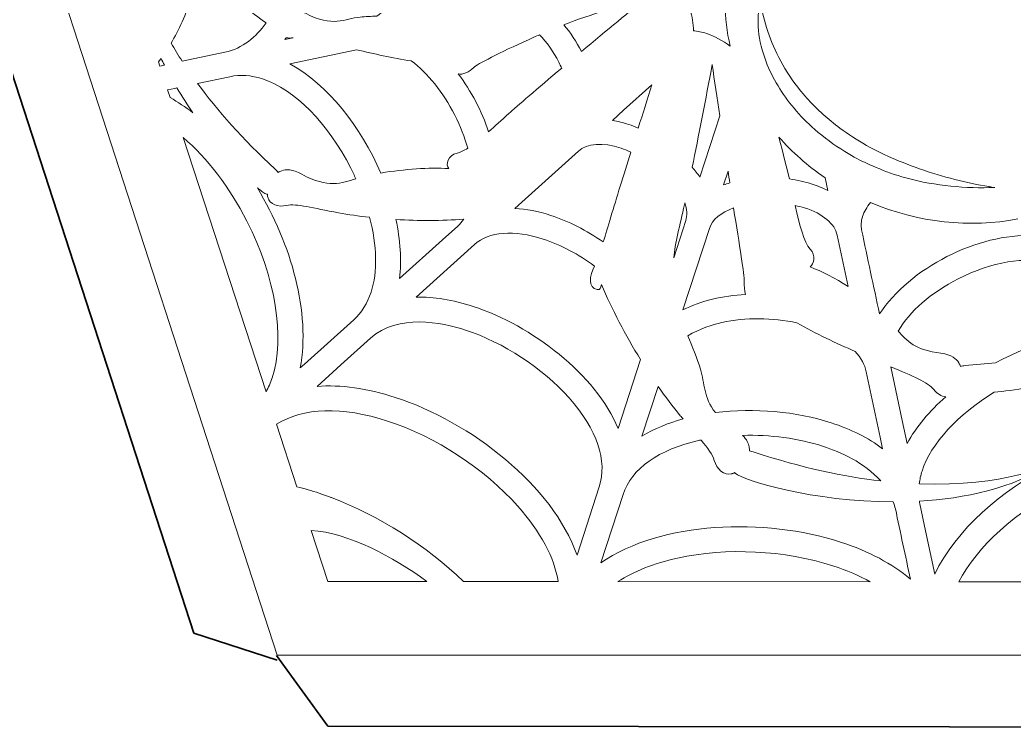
# Model space of a CAD drawing. Header units: millimetres. Extents: x -210 to 134, y -139 to 86.
# Drawn here: x -68.91 to -40.12, y -84.77 to -64.29 of the extents above; entities that cross this region are included whole.
import ezdxf

# ---------------------------------------------------------------- set-up
doc = ezdxf.new("R2010")
doc.units = ezdxf.units.MM
doc.header["$MEASUREMENT"] = 0
for name, color, linetype in [('Side 1 Detail', 7, 'Continuous'), ('Side 1 Outline', 7, 'Continuous'), ('Side 1 Scoring', 7, 'Continuous')]:
    doc.layers.add(name, color=color, linetype=linetype)

msp = doc.modelspace()

# ---------------------------------------------------------------- linework, layer by layer
at = {"layer": 'Side 1 Detail', "color": 250, "lineweight": 9}
for points, knots in [([(-60.8725, -57.8919), (-59.9878, -59.3464), (-59.933, -61.6639), (-60.4836, -63.3692), (-60.4836, -63.3692), (-60.5625, -63.6121), (-60.6545, -63.8367), (-60.7544, -64.0496), (-60.7544, -64.0496), (-60.7172, -64.0637), (-60.6803, -64.0772), (-60.6372, -64.0995), (-60.6372, -64.0995), (-59.839, -64.5254), (-59.5093, -64.2532), (-59.0573, -64.2105), (-59.0573, -64.2105), (-58.9002, -64.1964), (-58.7355, -64.1888), (-58.5702, -64.1853), (-58.5702, -64.1853), (-58.2119, -63.9335), (-57.9111, -63.4808), (-57.7137, -62.8724), (-57.7137, -62.8724), (-57.4454, -62.0463), (-57.3961, -61.0513), (-57.5818, -60.2087)], [0, 0, 0, 0, 0.125, 0.125, 0.125, 0.125, 0.25, 0.25, 0.25, 0.25, 0.375, 0.375, 0.375, 0.375, 0.5, 0.5, 0.5, 0.5, 0.625, 0.625, 0.625, 0.625, 0.75, 0.75, 0.75, 0.75, 1, 1, 1, 1]), ([(-61.7769, -64.3817), (-62.1638, -64.1175), (-62.8139, -63.5756), (-63.5353, -62.8162), (-63.5353, -62.8162), (-63.5842, -62.7649), (-63.6358, -62.7074), (-63.6855, -62.6537), (-63.6855, -62.6537), (-63.7533, -62.9954), (-63.8364, -63.3282), (-63.9387, -63.6438), (-63.9387, -63.6438), (-64.0996, -64.1388), (-64.3008, -64.5774), (-64.5298, -64.9674), (-64.5298, -64.9674), (-64.4306, -65.1372), (-64.3235, -65.3119), (-64.2067, -65.491)], [0, 0, 0, 0, 0.1666667, 0.1666667, 0.1666667, 0.1666667, 0.3333333, 0.3333333, 0.3333333, 0.3333333, 0.5, 0.5, 0.5, 0.5, 0.6666667, 0.6666667, 0.6666667, 0.6666667, 1, 1, 1, 1]), ([(-52.6477, -65.2096), (-51.9191, -64.5977), (-51.1939, -63.9962), (-50.7956, -63.6796), (-50.7956, -63.6796), (-51.4888, -63.8677), (-52.3559, -64.1275), (-53.1586, -64.4313), (-53.1586, -64.4313), (-52.9633, -64.6659), (-52.7893, -64.9285), (-52.6477, -65.2096)], [0, 0, 0, 0, 0.25, 0.25, 0.25, 0.25, 0.5, 0.5, 0.5, 0.5, 1, 1, 1, 1]), ([(-49.307, -64.0169), (-49.3731, -64.0148), (-49.4396, -64.0079), (-49.5065, -63.9976), (-49.5065, -63.9976), (-49.441, -64.2005), (-49.4031, -64.4079), (-49.4069, -64.606), (-49.4069, -64.606), (-49.2839, -64.616), (-49.1558, -64.6425), (-49.0255, -64.6849), (-49.0255, -64.6849), (-48.7923, -64.7627), (-48.5525, -64.8888), (-48.3396, -65.0494), (-48.3396, -65.0494), (-48.4375, -64.6404), (-48.4902, -64.227), (-48.4884, -63.816), (-48.4884, -63.816), (-48.7868, -63.9769), (-49.0869, -64.0251), (-49.307, -64.0169)], [0, 0, 0, 0, 0.1428571, 0.1428571, 0.1428571, 0.1428571, 0.2857143, 0.2857143, 0.2857143, 0.2857143, 0.4285714, 0.4285714, 0.4285714, 0.4285714, 0.5714286, 0.5714286, 0.5714286, 0.5714286, 0.7142857, 0.7142857, 0.7142857, 0.7142857, 1, 1, 1, 1]), ([(-43.7797, -68.233), (-43.9961, -68.1344), (-44.2052, -68.0325), (-44.3933, -67.9257), (-44.3933, -67.9257), (-44.6734, -67.7669), (-44.9276, -67.5994), (-45.1629, -67.4258), (-45.1629, -67.4258), (-45.5122, -67.1671), (-45.8137, -66.8935), (-46.0734, -66.61), (-46.0734, -66.61), (-46.154, -66.5221), (-46.2309, -66.4333), (-46.3036, -66.3437), (-46.3036, -66.3437), (-46.5306, -66.0633), (-46.7211, -65.7749), (-46.8786, -65.4828), (-46.8786, -65.4828), (-47.1845, -64.915), (-47.3709, -64.3325), (-47.4735, -63.7671), (-47.4735, -63.7671), (-47.5951, -64.2911), (-47.5338, -64.8944), (-47.3002, -65.5052), (-47.3002, -65.5052), (-47.2113, -65.7384), (-47.0946, -65.9723), (-46.955, -66.2038), (-46.955, -66.2038), (-46.6894, -66.6441), (-46.3353, -67.0737), (-45.8919, -67.4637), (-45.8919, -67.4637), (-45.6314, -67.6932), (-45.3389, -67.9078), (-45.0186, -68.1045), (-45.0186, -68.1045), (-44.9545, -68.1438), (-44.8921, -68.1841), (-44.8256, -68.222), (-44.8256, -68.222), (-44.6289, -68.3336), (-44.426, -68.4304), (-44.2207, -68.5207), (-44.2207, -68.5207), (-43.9444, -68.6423), (-43.6619, -68.747), (-43.3732, -68.8317), (-43.3732, -68.8317), (-42.552, -69.0725), (-41.6879, -69.168), (-40.8239, -69.149), (-40.8239, -69.149), (-40.7764, -69.1477), (-40.7288, -69.1494), (-40.6809, -69.1473), (-40.6809, -69.1473), (-40.7354, -69.1401), (-40.7943, -69.1284), (-40.8501, -69.1198), (-40.8501, -69.1198), (-41.4781, -69.0202), (-42.1861, -68.8372), (-42.8627, -68.6002), (-42.8627, -68.6002), (-43.1814, -68.4883), (-43.49, -68.3653), (-43.7797, -68.233)], [0, 0, 0, 0, 0.0526316, 0.0526316, 0.0526316, 0.0526316, 0.1052632, 0.1052632, 0.1052632, 0.1052632, 0.1578947, 0.1578947, 0.1578947, 0.1578947, 0.2105263, 0.2105263, 0.2105263, 0.2105263, 0.2631579, 0.2631579, 0.2631579, 0.2631579, 0.3157895, 0.3157895, 0.3157895, 0.3157895, 0.3684211, 0.3684211, 0.3684211, 0.3684211, 0.4210526, 0.4210526, 0.4210526, 0.4210526, 0.4736842, 0.4736842, 0.4736842, 0.4736842, 0.5263158, 0.5263158, 0.5263158, 0.5263158, 0.5789474, 0.5789474, 0.5789474, 0.5789474, 0.6315789, 0.6315789, 0.6315789, 0.6315789, 0.6842105, 0.6842105, 0.6842105, 0.6842105, 0.7368421, 0.7368421, 0.7368421, 0.7368421, 0.7894737, 0.7894737, 0.7894737, 0.7894737, 0.8421053, 0.8421053, 0.8421053, 0.8421053, 0.8947368, 0.8947368, 0.8947368, 0.8947368, 1, 1, 1, 1]), ([(-55.7666, -65.6709), (-55.8999, -65.7949), (-56.0839, -65.8928), (-56.2127, -65.8548), (-56.2127, -65.8548), (-55.8396, -66.3551), (-55.5364, -66.9363), (-55.3346, -67.5305), (-55.3346, -67.5305), (-55.153, -67.3693), (-54.9601, -67.1908), (-54.7537, -67.0055), (-54.7537, -67.0055), (-54.5208, -66.7967), (-53.909, -66.2734), (-53.2196, -65.6909), (-53.2196, -65.6909), (-53.2458, -65.633), (-53.2716, -65.5744), (-53.3009, -65.5169), (-53.3009, -65.5169), (-53.4566, -65.2106), (-53.6523, -64.9367), (-53.8614, -64.7221), (-53.8614, -64.7221), (-53.9696, -64.77), (-54.0798, -64.8175), (-54.1804, -64.8664), (-54.1804, -64.8664), (-55.0114, -65.2337), (-55.6722, -65.5816), (-55.7666, -65.6709)], [0, 0, 0, 0, 0.1111111, 0.1111111, 0.1111111, 0.1111111, 0.2222222, 0.2222222, 0.2222222, 0.2222222, 0.3333333, 0.3333333, 0.3333333, 0.3333333, 0.4444444, 0.4444444, 0.4444444, 0.4444444, 0.5555556, 0.5555556, 0.5555556, 0.5555556, 0.6666667, 0.6666667, 0.6666667, 0.6666667, 0.7777778, 0.7777778, 0.7777778, 0.7777778, 1, 1, 1, 1]), ([(-60.9917, -64.8075), (-61.061, -64.823), (-61.1323, -64.8206), (-61.1991, -64.8079), (-61.1991, -64.8079), (-61.2108, -64.8241), (-61.2219, -64.8427), (-61.2343, -64.8592)], [0, 0, 0, 0, 0.3333333, 0.3333333, 0.3333333, 0.3333333, 1, 1, 1, 1]), ([(-58.4555, -68.7253), (-57.7554, -68.6109), (-57.0712, -68.5634), (-56.4914, -68.5985), (-56.4914, -68.5985), (-56.591, -68.4735), (-56.5207, -68.2154), (-56.2472, -68.1503), (-56.2472, -68.1503), (-56.1524, -68.1279), (-56.0487, -68.0783), (-55.9374, -68.008), (-55.9374, -68.008), (-56.0263, -67.6921), (-56.1496, -67.3686), (-56.3123, -67.0506), (-56.3123, -67.0506), (-56.6513, -66.3833), (-57.1033, -65.831), (-57.5742, -65.4804), (-57.5742, -65.4804), (-58.1289, -65.3966), (-58.6573, -65.2754), (-59.1565, -65.1558)], [0, 0, 0, 0, 0.1428571, 0.1428571, 0.1428571, 0.1428571, 0.2857143, 0.2857143, 0.2857143, 0.2857143, 0.4285714, 0.4285714, 0.4285714, 0.4285714, 0.5714286, 0.5714286, 0.5714286, 0.5714286, 0.7142857, 0.7142857, 0.7142857, 0.7142857, 1, 1, 1, 1]), ([(-64.8933, -65.5052), (-64.8933, -65.5052), (-64.853, -65.6285), (-64.853, -65.6285), (-64.853, -65.6285), (-64.853, -65.6285), (-64.7231, -65.6006), (-64.7231, -65.6006)], [0, 0, 0, 0, 0.3333333, 0.3333333, 0.3333333, 0.3333333, 1, 1, 1, 1]), ([(-48.8615, -65.5878), (-49.0407, -66.5459), (-49.2653, -67.7), (-49.4376, -68.5558), (-49.4376, -68.5558), (-49.3583, -68.6499), (-49.2839, -68.7467), (-49.2191, -68.8469)], [0, 0, 0, 0, 0.3333333, 0.3333333, 0.3333333, 0.3333333, 1, 1, 1, 1]), ([(-60.7416, -68.7618), (-59.9872, -69.1738), (-59.5772, -69.024), (-59.1817, -68.8893), (-59.1817, -68.8893), (-59.2275, -68.7873), (-59.2719, -68.6853), (-59.3233, -68.5844), (-59.3233, -68.5844), (-59.9837, -67.2873), (-60.9648, -66.2969), (-61.8833, -65.9995), (-61.8833, -65.9995), (-62.2099, -65.8934), (-62.5272, -65.8724), (-62.8273, -65.9361)], [0, 0, 0, 0, 0.2, 0.2, 0.2, 0.2, 0.4, 0.4, 0.4, 0.4, 0.6, 0.6, 0.6, 0.6, 1, 1, 1, 1]), ([(-63.7609, -66.1342), (-63.1942, -66.9066), (-62.4635, -67.7428), (-61.5171, -68.6106), (-61.5171, -68.6106), (-61.4823, -68.6419), (-61.4534, -68.6747), (-61.4272, -68.707), (-61.4272, -68.707), (-61.3962, -68.6898), (-61.3635, -68.6739), (-61.3263, -68.6616), (-61.3263, -68.6616), (-61.2022, -68.6188), (-61.0251, -68.6071), (-60.7416, -68.7618)], [0, 0, 0, 0, 0.2, 0.2, 0.2, 0.2, 0.4, 0.4, 0.4, 0.4, 0.6, 0.6, 0.6, 0.6, 1, 1, 1, 1]), ([(-50.6113, -66.1759), (-50.6113, -66.1759), (-51.4257, -66.9097), (-51.4257, -66.9097), (-51.4257, -66.9097), (-51.4257, -66.9097), (-51.7527, -67.2039), (-51.7527, -67.2039)], [0, 0, 0, 0, 0.3333333, 0.3333333, 0.3333333, 0.3333333, 1, 1, 1, 1]), ([(-51.7527, -67.2039), (-51.5994, -67.228), (-51.4398, -67.2666), (-51.2786, -67.319), (-51.2786, -67.319), (-51.1873, -67.349), (-51.0947, -67.3845), (-51.002, -67.4234), (-51.002, -67.4234), (-50.8707, -67.0034), (-50.7391, -66.5831), (-50.6113, -66.1759)], [0, 0, 0, 0, 0.25, 0.25, 0.25, 0.25, 0.5, 0.5, 0.5, 0.5, 1, 1, 1, 1]), ([(-64.3583, -66.2607), (-64.3583, -66.2607), (-64.422, -66.2745), (-64.422, -66.2745), (-64.422, -66.2745), (-64.422, -66.2745), (-64.6284, -66.3182), (-64.6284, -66.3182), (-64.6284, -66.3182), (-64.6284, -66.3182), (-64.5554, -66.5411), (-64.5554, -66.5411)], [0, 0, 0, 0, 0.25, 0.25, 0.25, 0.25, 0.5, 0.5, 0.5, 0.5, 1, 1, 1, 1]), ([(-64.5554, -66.5411), (-64.3321, -66.6706), (-64.1116, -66.8133), (-63.8987, -66.981), (-63.8987, -66.981), (-64.0551, -66.7523), (-64.2091, -66.5122), (-64.3583, -66.2607)], [0, 0, 0, 0, 0.3333333, 0.3333333, 0.3333333, 0.3333333, 1, 1, 1, 1]), ([(-45.5939, -68.8665), (-46.1048, -68.5176), (-46.5471, -68.1166), (-46.9299, -67.6845), (-46.9299, -67.6845), (-46.8035, -68.183), (-46.6953, -68.6168), (-46.6277, -68.8979)], [0, 0, 0, 0, 0.3333333, 0.3333333, 0.3333333, 0.3333333, 1, 1, 1, 1]), ([(-54.5801, -69.7492), (-54.25, -69.7657), (-53.8983, -69.8336), (-53.5324, -69.9524), (-53.5324, -69.9524), (-53.0198, -70.1205), (-52.4965, -70.3886), (-52.0155, -70.7207), (-52.0155, -70.7207), (-51.8874, -70.3062), (-51.7186, -69.7361), (-51.5246, -69.106), (-51.5246, -69.106), (-51.4278, -68.7925), (-51.3248, -68.46), (-51.2187, -68.1197), (-51.2187, -68.1197), (-51.3127, -68.0786), (-51.4068, -68.0359), (-51.5015, -68.0049)], [0, 0, 0, 0, 0.1666667, 0.1666667, 0.1666667, 0.1666667, 0.3333333, 0.3333333, 0.3333333, 0.3333333, 0.5, 0.5, 0.5, 0.5, 0.6666667, 0.6666667, 0.6666667, 0.6666667, 1, 1, 1, 1]), ([(-52.7366, -68.0903), (-52.7366, -68.0903), (-54.3785, -69.5676), (-54.3785, -69.5676), (-54.3785, -69.5676), (-54.3785, -69.5676), (-54.5801, -69.7492), (-54.5801, -69.7492)], [0, 0, 0, 0, 0.3333333, 0.3333333, 0.3333333, 0.3333333, 1, 1, 1, 1]), ([(-48.5332, -69.0708), (-48.475, -69.0485), (-48.413, -69.0316), (-48.3524, -69.0126), (-48.3524, -69.0126), (-48.3696, -68.9003), (-48.3865, -68.7873), (-48.4037, -68.6723)], [0, 0, 0, 0, 0.3333333, 0.3333333, 0.3333333, 0.3333333, 1, 1, 1, 1]), ([(-46.6277, -68.8979), (-46.3963, -68.9303), (-46.173, -68.9789), (-45.969, -69.0443), (-45.969, -69.0443), (-45.8068, -69.097), (-45.6562, -69.1594), (-45.5164, -69.2307)], [0, 0, 0, 0, 0.3333333, 0.3333333, 0.3333333, 0.3333333, 1, 1, 1, 1]), ([(-59.2413, -72.9745), (-59.2409, -72.9741), (-59.2413, -72.9741), (-59.2413, -72.9741), (-59.2413, -72.9741), (-59.0136, -72.7691), (-58.8437, -72.5004), (-58.7376, -72.1742), (-58.7376, -72.1742), (-58.5474, -71.5888), (-58.5705, -70.8213), (-58.7803, -70.0076), (-58.7803, -70.0076), (-59.0932, -69.9734), (-59.398, -69.9311), (-59.6857, -69.8787), (-59.6857, -69.8787), (-60.4267, -69.7447), (-60.8908, -69.6), (-61.1864, -69.6655), (-61.1864, -69.6655), (-61.4162, -69.7171), (-61.6801, -69.6462), (-61.7318, -69.4274), (-61.7318, -69.4274), (-61.7345, -69.4143), (-61.7386, -69.3847), (-61.7393, -69.344), (-61.7393, -69.344), (-61.7479, -69.3416), (-61.7555, -69.3402), (-61.7645, -69.3375), (-61.7645, -69.3375), (-61.8172, -69.3203), (-61.9099, -69.2572), (-62.0297, -69.1576), (-62.0297, -69.1576), (-61.0382, -70.7958), (-60.496, -72.7795), (-60.7871, -74.3666)], [0, 0, 0, 0, 0.0909091, 0.0909091, 0.0909091, 0.0909091, 0.1818182, 0.1818182, 0.1818182, 0.1818182, 0.2727273, 0.2727273, 0.2727273, 0.2727273, 0.3636364, 0.3636364, 0.3636364, 0.3636364, 0.4545455, 0.4545455, 0.4545455, 0.4545455, 0.5454545, 0.5454545, 0.5454545, 0.5454545, 0.6363636, 0.6363636, 0.6363636, 0.6363636, 0.7272727, 0.7272727, 0.7272727, 0.7272727, 0.8181818, 0.8181818, 0.8181818, 0.8181818, 1, 1, 1, 1]), ([(-49.6277, -70.1044), (-49.5788, -69.9528), (-49.5891, -69.7774), (-49.6522, -69.5904), (-49.6522, -69.5904), (-49.6556, -69.6069), (-49.6601, -69.6269), (-49.6632, -69.6413), (-49.6632, -69.6413), (-49.7983, -70.236), (-49.9378, -70.7706), (-49.976, -71.1765)], [0, 0, 0, 0, 0.25, 0.25, 0.25, 0.25, 0.5, 0.5, 0.5, 0.5, 1, 1, 1, 1]), ([(-44.2827, -69.5783), (-44.385, -69.7127), (-44.4639, -69.8487), (-44.507, -69.9817), (-44.507, -69.9817), (-44.5521, -70.1219), (-44.5617, -70.2494), (-44.5356, -70.3745), (-44.5356, -70.3745), (-44.363, -71.1872), (-44.1907, -71.9974), (-44.0188, -72.8053), (-44.0188, -72.8053), (-43.1576, -71.4831), (-41.1488, -70.4589), (-39.5709, -70.5395)], [0, 0, 0, 0, 0.2, 0.2, 0.2, 0.2, 0.4, 0.4, 0.4, 0.4, 0.6, 0.6, 0.6, 0.6, 1, 1, 1, 1]), ([(-47.9324, -71.8603), (-47.9217, -71.6943), (-48.0754, -70.8113), (-48.2425, -69.7354), (-48.2425, -69.7354), (-48.6097, -69.8698), (-48.8591, -70.0775), (-48.9408, -70.3283)], [0, 0, 0, 0, 0.3333333, 0.3333333, 0.3333333, 0.3333333, 1, 1, 1, 1]), ([(-45.2418, -70.5257), (-45.3114, -70.1936), (-45.6573, -69.9042), (-46.1906, -69.7316), (-46.1906, -69.7316), (-46.2743, -69.7047), (-46.3659, -69.6868), (-46.4552, -69.6665), (-46.4552, -69.6665), (-46.3267, -70.2446), (-46.2085, -70.7197), (-46.0225, -70.9301)], [0, 0, 0, 0, 0.25, 0.25, 0.25, 0.25, 0.5, 0.5, 0.5, 0.5, 1, 1, 1, 1]), ([(-61.7782, -75.0636), (-61.71, -74.9344), (-61.648, -74.7987), (-61.6001, -74.6508), (-61.6001, -74.6508), (-61.2208, -73.484), (-61.5023, -71.7484), (-62.3347, -70.1178)], [0, 0, 0, 0, 0.3333333, 0.3333333, 0.3333333, 0.3333333, 1, 1, 1, 1]), ([(-56.2306, -70.2639), (-56.1652, -70.2056), (-56.1087, -70.1371), (-56.057, -70.0634), (-56.057, -70.0634), (-56.6891, -70.1095), (-57.362, -70.1095), (-58.02, -70.0706), (-58.02, -70.0706), (-57.8915, -70.6625), (-57.8501, -71.2468), (-57.918, -71.7832)], [0, 0, 0, 0, 0.25, 0.25, 0.25, 0.25, 0.5, 0.5, 0.5, 0.5, 1, 1, 1, 1]), ([(-50.9348, -74.1275), (-51.3751, -73.4175), (-51.7716, -72.6658), (-52.0655, -71.954), (-52.0655, -71.954), (-52.0907, -72.0467), (-52.1065, -72.1135), (-52.1881, -72.0994), (-52.1881, -72.0994), (-52.4658, -72.0519), (-52.4169, -71.7029), (-52.2687, -71.4194), (-52.2687, -71.4194), (-52.7239, -71.08), (-53.2413, -70.8054), (-53.7553, -70.6384), (-53.7553, -70.6384), (-54.6018, -70.3631), (-55.327, -70.422), (-55.7455, -70.7985)], [0, 0, 0, 0, 0.1666667, 0.1666667, 0.1666667, 0.1666667, 0.3333333, 0.3333333, 0.3333333, 0.3333333, 0.5, 0.5, 0.5, 0.5, 0.6666667, 0.6666667, 0.6666667, 0.6666667, 1, 1, 1, 1]), ([(-46.0225, -70.9301), (-45.8605, -71.1121), (-45.9122, -71.3525), (-46.0297, -71.4438), (-46.0297, -71.4438), (-45.6872, -71.5713), (-45.3042, -71.769), (-44.9252, -72.0122)], [0, 0, 0, 0, 0.3333333, 0.3333333, 0.3333333, 0.3333333, 1, 1, 1, 1]), ([(-39.0897, -71.3487), (-39.7631, -71.1283), (-40.7774, -71.2964), (-41.7365, -71.7866), (-41.7365, -71.7866), (-42.5233, -72.1859), (-43.1518, -72.7419), (-43.4744, -73.3004), (-43.4744, -73.3004), (-43.245, -73.587), (-42.9581, -73.8588), (-42.2412, -73.9408), (-42.2412, -73.9408), (-41.9225, -73.9808), (-41.7909, -74.1055), (-41.721, -74.2209), (-41.721, -74.2209), (-41.7, -74.2557), (-41.6848, -74.2908), (-41.6717, -74.326), (-41.6717, -74.326), (-41.6304, -74.315), (-41.5877, -74.3057), (-41.5412, -74.3008), (-41.5412, -74.3008), (-41.237, -74.2736), (-40.9455, -74.2461), (-40.6592, -74.2182), (-40.6592, -74.2182), (-39.4786, -73.5898), (-38.1343, -73.2483), (-37.0029, -73.391)], [0, 0, 0, 0, 0.1111111, 0.1111111, 0.1111111, 0.1111111, 0.2222222, 0.2222222, 0.2222222, 0.2222222, 0.3333333, 0.3333333, 0.3333333, 0.3333333, 0.4444444, 0.4444444, 0.4444444, 0.4444444, 0.5555556, 0.5555556, 0.5555556, 0.5555556, 0.6666667, 0.6666667, 0.6666667, 0.6666667, 0.7777778, 0.7777778, 0.7777778, 0.7777778, 1, 1, 1, 1]), ([(-49.7087, -72.6899), (-49.1861, -72.4212), (-48.5518, -72.2793), (-47.8983, -72.2393), (-47.8983, -72.2393), (-47.929, -72.1277), (-47.94, -71.9909), (-47.9324, -71.8603)], [0, 0, 0, 0, 0.3333333, 0.3333333, 0.3333333, 0.3333333, 1, 1, 1, 1]), ([(-57.4336, -72.3178), (-56.9269, -72.3065), (-56.3715, -72.3964), (-55.7859, -72.5866), (-55.7859, -72.5866), (-54.0823, -73.1447), (-52.2391, -74.552), (-51.5825, -76.1216)], [0, 0, 0, 0, 0.3333333, 0.3333333, 0.3333333, 0.3333333, 1, 1, 1, 1]), ([(-52.132, -77.8121), (-51.8877, -77.06), (-52.1974, -76.146), (-53.0053, -75.2362), (-53.0053, -75.2362), (-53.7774, -74.3666), (-54.9001, -73.6321), (-56.0087, -73.2725), (-56.0087, -73.2725), (-56.6909, -73.0506), (-57.9545, -72.7871), (-58.7566, -73.5084)], [0, 0, 0, 0, 0.25, 0.25, 0.25, 0.25, 0.5, 0.5, 0.5, 0.5, 1, 1, 1, 1]), ([(-60.7871, -74.3666), (-60.7871, -74.3666), (-60.6655, -74.2564), (-60.6655, -74.2564), (-60.6655, -74.2564), (-60.6655, -74.2564), (-59.2413, -72.9745), (-59.2413, -72.9745)], [0, 0, 0, 0, 0.3333333, 0.3333333, 0.3333333, 0.3333333, 1, 1, 1, 1]), ([(-46.4069, -73.0592), (-47.1173, -72.9104), (-47.8976, -72.9039), (-48.5797, -73.0547), (-48.5797, -73.0547), (-48.8523, -73.1144), (-49.2336, -73.2315), (-49.5643, -73.4389), (-49.5643, -73.4389), (-49.4338, -73.7496), (-49.3101, -74.0714), (-49.2026, -74.4059), (-49.2026, -74.4059), (-49.0738, -74.8059), (-49.1196, -75.2224), (-48.7692, -75.6617), (-48.7692, -75.6617), (-47.6413, -75.5197), (-46.4238, -75.6313), (-45.4182, -75.9555), (-45.4182, -75.9555), (-44.8318, -76.1467), (-44.3299, -76.4006), (-43.9268, -76.7072)], [0, 0, 0, 0, 0.1428571, 0.1428571, 0.1428571, 0.1428571, 0.2857143, 0.2857143, 0.2857143, 0.2857143, 0.4285714, 0.4285714, 0.4285714, 0.4285714, 0.5714286, 0.5714286, 0.5714286, 0.5714286, 0.7142857, 0.7142857, 0.7142857, 0.7142857, 1, 1, 1, 1]), ([(-44.3995, -74.4859), (-44.4446, -74.2743), (-44.5548, -74.0745), (-44.7206, -73.8922), (-44.7206, -73.8922), (-45.2711, -73.6528), (-45.843, -73.3855), (-46.4069, -73.0592)], [0, 0, 0, 0, 0.3333333, 0.3333333, 0.3333333, 0.3333333, 1, 1, 1, 1]), ([(-58.7566, -73.5084), (-58.7566, -73.5084), (-59.6099, -74.2774), (-59.6099, -74.2774), (-59.6099, -74.2774), (-59.6099, -74.2774), (-60.3041, -74.902), (-60.3041, -74.902)], [0, 0, 0, 0, 0.3333333, 0.3333333, 0.3333333, 0.3333333, 1, 1, 1, 1]), ([(-35.8168, -74.7087), (-36.0218, -74.4838), (-36.2895, -74.3156), (-36.6119, -74.2109), (-36.6119, -74.2109), (-36.6543, -74.1971), (-36.7025, -74.1899), (-36.747, -74.1782), (-36.747, -74.1782), (-37.365, -74.3725), (-37.9745, -74.5447), (-38.5215, -74.6801), (-38.5215, -74.6801), (-39.377, -74.892), (-40.1266, -75.0153), (-40.6978, -75.0743), (-40.6978, -75.0743), (-41.7461, -75.714), (-42.5268, -76.556), (-42.7859, -77.3535), (-42.7859, -77.3535), (-42.8265, -77.4793), (-42.851, -77.6023), (-42.8672, -77.7239), (-42.8672, -77.7239), (-40.3788, -77.8128), (-39.0683, -77.1637), (-39.0683, -77.1637), (-39.0683, -77.1637), (-40.1931, -77.8541), (-41.545, -78.15), (-42.861, -78.2258), (-42.861, -78.2258), (-42.8569, -78.2506), (-42.8555, -78.2761), (-42.8507, -78.3006)], [0, 0, 0, 0, 0.1, 0.1, 0.1, 0.1, 0.2, 0.2, 0.2, 0.2, 0.3, 0.3, 0.3, 0.3, 0.4, 0.4, 0.4, 0.4, 0.5, 0.5, 0.5, 0.5, 0.6, 0.6, 0.6, 0.6, 0.7, 0.7, 0.7, 0.7, 0.8, 0.8, 0.8, 0.8, 1, 1, 1, 1]), ([(-43.9268, -76.7072), (-43.9268, -76.7072), (-43.9974, -76.3758), (-43.9974, -76.3758), (-43.9974, -76.3758), (-43.9974, -76.3758), (-44.3995, -74.4859), (-44.3995, -74.4859)], [0, 0, 0, 0, 0.3333333, 0.3333333, 0.3333333, 0.3333333, 1, 1, 1, 1]), ([(-43.2209, -76.5584), (-42.9543, -76.0737), (-42.5661, -75.6148), (-42.1, -75.2041), (-42.1, -75.2041), (-42.2261, -75.1969), (-42.3535, -75.1135), (-42.4438, -74.9967), (-42.4438, -74.9967), (-42.6243, -74.7649), (-43.0508, -74.6085), (-43.6932, -74.3339)], [0, 0, 0, 0, 0.25, 0.25, 0.25, 0.25, 0.5, 0.5, 0.5, 0.5, 1, 1, 1, 1]), ([(-43.6929, -74.3377), (-43.6929, -74.3377), (-43.3639, -75.8877), (-43.3639, -75.8877), (-43.3639, -75.8877), (-43.3639, -75.8877), (-43.2209, -76.5584), (-43.2209, -76.5584)], [0, 0, 0, 0, 0.3333333, 0.3333333, 0.3333333, 0.3333333, 1, 1, 1, 1]), ([(-42.4183, -80.3363), (-41.1977, -77.788), (-37.1986, -75.7502), (-34.4191, -76.2611), (-34.4191, -76.2611), (-34.8777, -75.7515), (-35.339, -75.2396), (-35.8027, -74.7246)], [0, 0, 0, 0, 0.3333333, 0.3333333, 0.3333333, 0.3333333, 1, 1, 1, 1]), ([(-60.3041, -74.902), (-59.6213, -74.8483), (-58.8561, -74.9554), (-58.0396, -75.2203), (-58.0396, -75.2203), (-55.8365, -75.9404), (-53.4845, -77.7728), (-52.7748, -79.7903)], [0, 0, 0, 0, 0.3333333, 0.3333333, 0.3333333, 0.3333333, 1, 1, 1, 1]), ([(-49.707, -75.8456), (-49.7328, -75.8146), (-49.7576, -75.7857), (-49.7845, -75.7529), (-49.7845, -75.7529), (-50.0002, -75.4898), (-50.2162, -75.2034), (-50.427, -74.902)], [0, 0, 0, 0, 0.3333333, 0.3333333, 0.3333333, 0.3333333, 1, 1, 1, 1]), ([(-54.4874, -78.3743), (-55.4572, -77.2819), (-56.869, -76.3593), (-58.2629, -75.9066), (-58.2629, -75.9066), (-59.5806, -75.478), (-60.7027, -75.5146), (-61.4733, -75.9996)], [0, 0, 0, 0, 0.3333333, 0.3333333, 0.3333333, 0.3333333, 1, 1, 1, 1]), ([(-43.5565, -78.4504), (-43.572, -78.3781), (-43.6012, -78.314), (-43.6254, -78.2469), (-43.6254, -78.2469), (-45.9329, -78.2396), (-47.9593, -77.6353), (-48.1949, -77.4166), (-48.1949, -77.4166), (-48.2018, -77.4104), (-48.2073, -77.4035), (-48.2135, -77.3969), (-48.2135, -77.3969), (-48.2514, -77.4173), (-48.281, -77.429), (-48.2945, -77.4324), (-48.2945, -77.4324), (-48.5267, -77.4982), (-48.732, -77.2894), (-48.803, -77.0473), (-48.803, -77.0473), (-48.8533, -76.8771), (-48.9901, -76.691), (-49.1854, -76.4578), (-49.1854, -76.4578), (-49.1985, -76.4602), (-49.2119, -76.4619), (-49.225, -76.4647), (-49.225, -76.4647), (-50.4125, -76.7259), (-51.2008, -77.2826), (-51.4443, -78.0329)], [0, 0, 0, 0, 0.1111111, 0.1111111, 0.1111111, 0.1111111, 0.2222222, 0.2222222, 0.2222222, 0.2222222, 0.3333333, 0.3333333, 0.3333333, 0.3333333, 0.4444444, 0.4444444, 0.4444444, 0.4444444, 0.5555556, 0.5555556, 0.5555556, 0.5555556, 0.6666667, 0.6666667, 0.6666667, 0.6666667, 0.7777778, 0.7777778, 0.7777778, 0.7777778, 1, 1, 1, 1]), ([(-43.9829, -77.6395), (-44.4487, -77.1082), (-45.1626, -76.7968), (-45.6404, -76.6418), (-45.6404, -76.6418), (-46.3642, -76.4065), (-47.1852, -76.299), (-47.9838, -76.3203), (-47.9838, -76.3203), (-47.857, -76.4433), (-47.8074, -76.5577), (-47.7915, -76.6549), (-47.7915, -76.6549), (-47.7839, -76.6962), (-47.7819, -76.7348), (-47.7819, -76.7723), (-47.7819, -76.7723), (-47.7371, -76.7806), (-47.6913, -76.7906), (-47.643, -76.8068), (-47.643, -76.8068), (-46.2636, -77.2654), (-45.0416, -77.5179), (-43.9829, -77.6395)], [0, 0, 0, 0, 0.1428571, 0.1428571, 0.1428571, 0.1428571, 0.2857143, 0.2857143, 0.2857143, 0.2857143, 0.4285714, 0.4285714, 0.4285714, 0.4285714, 0.5714286, 0.5714286, 0.5714286, 0.5714286, 0.7142857, 0.7142857, 0.7142857, 0.7142857, 1, 1, 1, 1]), ([(-34.1352, -77.0734), (-35.2997, -76.6935), (-37.0371, -76.9746), (-38.6687, -77.8073), (-38.6687, -77.8073), (-40.0784, -78.5242), (-41.1984, -79.5467), (-41.7217, -80.5626)], [0, 0, 0, 0, 0.3333333, 0.3333333, 0.3333333, 0.3333333, 1, 1, 1, 1]), ([(-60.8836, -77.8097), (-60.6731, -77.8627), (-60.4584, -77.9234), (-60.239, -77.9971), (-60.239, -77.9971), (-60.2045, -78.0081), (-59.9134, -78.1121), (-59.881, -78.1245), (-59.881, -78.1245), (-58.492, -78.6503), (-57.1381, -79.5174), (-56.0611, -80.552)], [0, 0, 0, 0, 0.25, 0.25, 0.25, 0.25, 0.5, 0.5, 0.5, 0.5, 1, 1, 1, 1]), ([(-42.8507, -78.3006), (-42.8507, -78.3006), (-42.6843, -79.084), (-42.6843, -79.084), (-42.6843, -79.084), (-42.6843, -79.084), (-42.4183, -80.3363), (-42.4183, -80.3363)], [0, 0, 0, 0, 0.3333333, 0.3333333, 0.3333333, 0.3333333, 1, 1, 1, 1]), ([(-52.0882, -80.0135), (-50.3281, -78.7984), (-47.3485, -78.6988), (-45.1422, -79.4113), (-45.1422, -79.4113), (-44.3261, -79.6769), (-43.645, -80.0397), (-43.1235, -80.4841), (-43.1235, -80.4841), (-43.2667, -79.8102), (-43.4114, -79.1315), (-43.5565, -78.4504)], [0, 0, 0, 0, 0.25, 0.25, 0.25, 0.25, 0.5, 0.5, 0.5, 0.5, 1, 1, 1, 1]), ([(-60.4725, -79.0709), (-60.4725, -79.0709), (-59.9909, -80.5489), (-59.9909, -80.5489), (-59.9909, -80.5489), (-59.9909, -80.5489), (-57.1222, -80.5509), (-57.1222, -80.5509)], [0, 0, 0, 0, 0.3333333, 0.3333333, 0.3333333, 0.3333333, 1, 1, 1, 1]), ([(-44.2865, -80.5606), (-44.6048, -80.3845), (-44.9631, -80.2281), (-45.3648, -80.0976), (-45.3648, -80.0976), (-46.7597, -79.6438), (-48.4433, -79.5608), (-49.8696, -79.875)], [0, 0, 0, 0, 0.3333333, 0.3333333, 0.3333333, 0.3333333, 1, 1, 1, 1])]:
    msp.add_open_spline(points, degree=3, knots=knots, dxfattribs=at)
for points in [[(-62.9747, -65.2296), (-62.4569, -65.1196), (-62.0673, -64.7793), (-61.7769, -64.3817)], [(-61.2343, -64.8592), (-61.2343, -64.8592), (-60.9917, -64.8075), (-60.9917, -64.8075)], [(-64.2067, -65.491), (-64.2067, -65.491), (-62.9747, -65.2296), (-62.9747, -65.2296)], [(-59.1565, -65.1558), (-59.1565, -65.1558), (-61.0868, -65.5658), (-61.0868, -65.5658)], [(-64.8203, -65.4091), (-64.8444, -65.4414), (-64.8692, -65.4724), (-64.8933, -65.5052)], [(-64.7231, -65.6006), (-64.7558, -65.5372), (-64.7889, -65.4735), (-64.8203, -65.4091)], [(-61.0868, -65.5658), (-59.9927, -66.167), (-59.0322, -67.3855), (-58.4555, -68.7253)], [(-48.6425, -67.0727), (-48.7196, -66.5521), (-48.7944, -66.0454), (-48.8615, -65.5878)], [(-62.8273, -65.9361), (-62.8273, -65.9361), (-63.7609, -66.1342), (-63.7609, -66.1342)], [(-49.2191, -68.8469), (-49.2191, -68.8469), (-48.6425, -67.0727), (-48.6425, -67.0727)], [(-62.3347, -70.1178), (-62.8359, -69.1325), (-63.487, -68.2916), (-64.1802, -67.6932)], [(-64.1802, -67.6932), (-64.1802, -67.6932), (-61.7782, -75.0636), (-61.7782, -75.0636)], [(-51.5015, -68.0049), (-52.0359, -67.8313), (-52.4865, -67.8623), (-52.7366, -68.0903)], [(-48.4037, -68.6723), (-48.4037, -68.6723), (-48.5332, -69.0708), (-48.5332, -69.0708)], [(-45.5164, -69.2307), (-45.5164, -69.2307), (-45.5939, -68.8665), (-45.5939, -68.8665)], [(-40.6809, -69.1473), (-40.7354, -69.1401), (-40.7943, -69.1284), (-40.8501, -69.1198)], [(-40.8501, -69.1198), (-40.8501, -69.1198), (-40.8239, -69.149), (-40.8239, -69.149)], [(-40.8239, -69.149), (-40.7764, -69.1477), (-40.7288, -69.1494), (-40.6809, -69.1473)], [(-40.0078, -70.0544), (-41.3947, -70.3197), (-42.8989, -70.166), (-44.2827, -69.5783)], [(-49.976, -71.1765), (-49.976, -71.1765), (-49.6277, -70.1044), (-49.6277, -70.1044)], [(-56.6661, -70.6559), (-56.6661, -70.6559), (-56.2306, -70.2639), (-56.2306, -70.2639)], [(-48.9408, -70.3283), (-48.9408, -70.3283), (-49.7087, -72.6899), (-49.7087, -72.6899)], [(-44.9252, -72.0122), (-44.9252, -72.0122), (-45.2418, -70.5257), (-45.2418, -70.5257)], [(-57.918, -71.7832), (-57.918, -71.7832), (-56.6661, -70.6559), (-56.6661, -70.6559)], [(-55.7455, -70.7985), (-55.7455, -70.7985), (-57.4336, -72.3178), (-57.4336, -72.3178)], [(-51.5825, -76.1216), (-51.5825, -76.1216), (-50.9348, -74.1275), (-50.9348, -74.1275)], [(-43.6932, -74.3339), (-43.6929, -74.3353), (-43.6932, -74.3367), (-43.6929, -74.3377)], [(-50.427, -74.902), (-50.427, -74.902), (-50.8962, -76.3448), (-50.8962, -76.3448)], [(-50.8962, -76.3448), (-50.5438, -76.1305), (-50.1397, -75.9659), (-49.707, -75.8456)], [(-61.4733, -75.9996), (-61.4733, -75.9996), (-60.8836, -77.8097), (-60.8836, -77.8097)], [(-52.7748, -79.7903), (-52.7748, -79.7903), (-52.132, -77.8121), (-52.132, -77.8121)], [(-51.4443, -78.0329), (-51.4443, -78.0329), (-52.0882, -80.0135), (-52.0882, -80.0135)], [(-53.3188, -80.5537), (-53.4366, -79.8598), (-53.8308, -79.1147), (-54.4874, -78.3743)], [(-57.1222, -80.5509), (-58.0979, -79.8333), (-59.3915, -79.1453), (-60.4725, -79.0709)], [(-49.8696, -79.875), (-50.5559, -80.0256), (-51.1309, -80.2588), (-51.5908, -80.5551)], [(-56.0611, -80.552), (-56.0611, -80.552), (-53.3188, -80.5537), (-53.3188, -80.5537)], [(-51.5908, -80.5551), (-51.5908, -80.5551), (-44.2865, -80.5606), (-44.2865, -80.5606)], [(-41.7217, -80.5626), (-41.7217, -80.5626), (-37.9541, -80.5651), (-37.9541, -80.5651)]]:
    msp.add_open_spline(points, degree=3, dxfattribs=at)
at = {"layer": 'Side 1 Outline', "color": 250, "lineweight": 35}
for points in [[(-63.8711, -82.0464), (-63.8711, -82.0464), (-71.1973, -59.499), (-71.1973, -59.499)], [(-61.4582, -82.8305), (-61.4582, -82.8305), (-63.8711, -82.0464), (-63.8711, -82.0464)], [(-61.4792, -82.6924), (-61.4792, -82.6924), (-59.9882, -84.7446), (-59.9882, -84.7446)], [(-32.9963, -84.7677), (-32.9963, -84.7677), (-59.9882, -84.7446), (-59.9882, -84.7446)]]:
    msp.add_open_spline(points, degree=3, dxfattribs=at)
at = {"layer": 'Side 1 Scoring', "color": 250, "lineweight": 18}
for points in [[(-61.4582, -82.6883), (-61.4582, -82.6883), (-70.7241, -54.1698), (-70.7241, -54.1698)], [(-31.4722, -82.6886), (-31.4722, -82.6886), (-61.4582, -82.6883), (-61.4582, -82.6883)]]:
    msp.add_open_spline(points, degree=3, dxfattribs=at)

doc.saveas('drawing.dxf')
